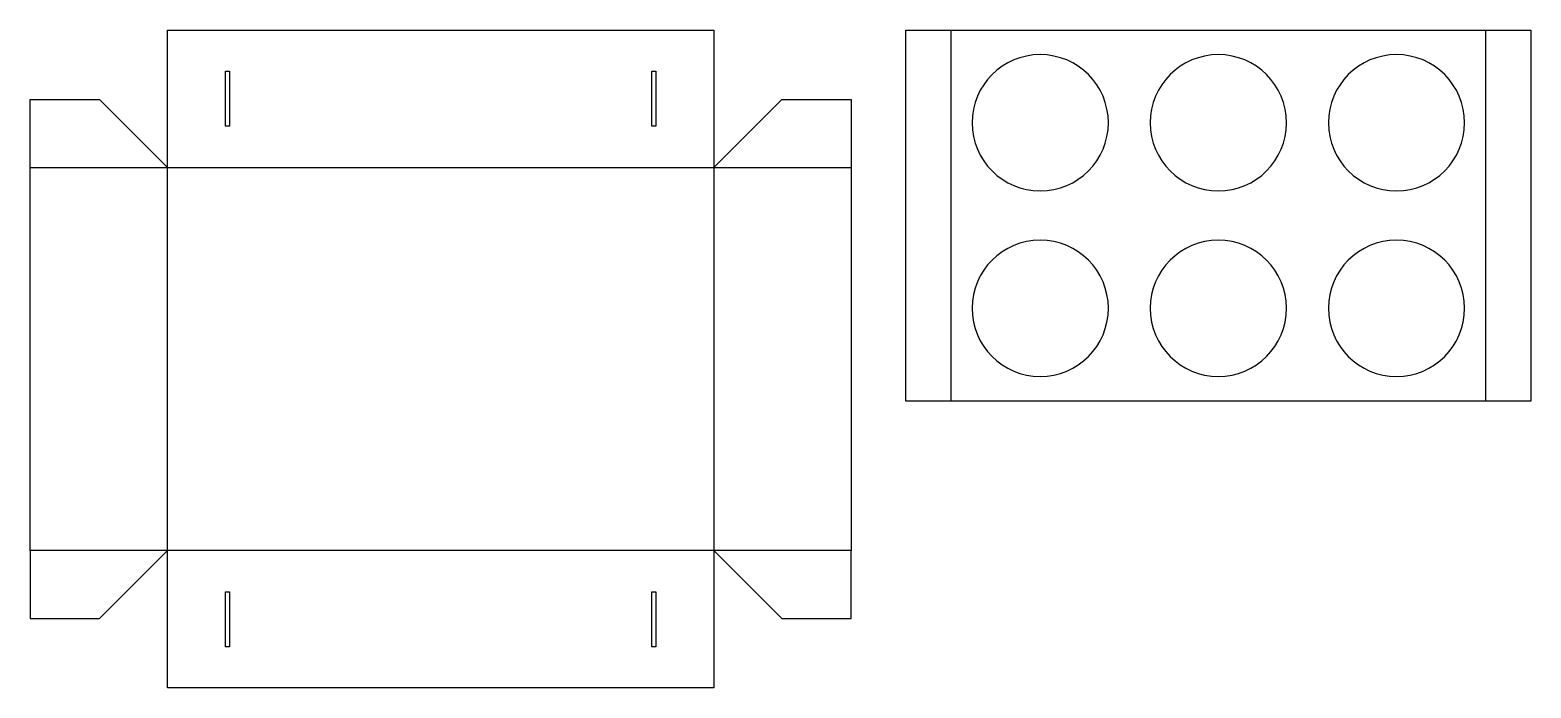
# Model space of a CAD drawing. Header units: millimetres. Extents: x 0 to 551, y 0 to 241.
import ezdxf

# ---------------------------------------------------------------- set-up
doc = ezdxf.new("R2010")
doc.units = ezdxf.units.MM
doc.layers.add('CREASE', color=5, linetype='CONTINUOUS')
doc.layers.add('CUT', color=1, linetype='CONTINUOUS')

msp = doc.modelspace()

# ---------------------------------------------------------------- linework, layer by layer
at = {"layer": 'CREASE'}
for p, q in [((338.017, 105.25), (338.017, 241.35)), ((534.117, 241.35), (534.117, 105.25)), ((0, 190.9), (50.45, 190.9)), ((50.45, 190.9), (250.9, 190.9)), ((50.45, 50.45), (50.45, 190.9)), ((250.9, 190.9), (250.9, 50.45)), ((250.9, 190.9), (301.35, 190.9)), ((50.45, 50.45), (0, 50.45)), ((250.9, 50.45), (50.45, 50.45)), ((301.35, 50.45), (250.9, 50.45))]:
    msp.add_line(p, q, dxfattribs=at)
at = {"layer": 'CUT'}
for p, q in [((50.45, 241.35), (250.9, 241.35)), ((50.45, 190.9), (50.45, 241.35)), ((250.9, 241.35), (250.9, 190.9)), ((321.35, 241.35), (338.017, 241.35)), ((321.35, 105.25), (321.35, 241.35)), ((338.017, 241.35), (534.117, 241.35)), ((534.117, 241.35), (550.783, 241.35)), ((550.783, 241.35), (550.783, 105.25)), ((71.7, 226.215), (73.2, 226.215)), ((71.7, 206.035), (71.7, 226.215)), ((73.2, 226.215), (73.2, 206.035)), ((228.15, 226.215), (229.65, 226.215)), ((228.15, 206.035), (228.15, 226.215)), ((229.65, 226.215), (229.65, 206.035)), ((0, 190.9), (0, 215.9)), ((0, 215.9), (25.45, 215.9)), ((25.45, 215.9), (50.45, 190.9)), ((250.9, 190.9), (275.9, 215.9)), ((275.9, 215.9), (301.35, 215.9)), ((301.35, 215.9), (301.35, 190.9)), ((73.2, 206.035), (71.7, 206.035)), ((229.65, 206.035), (228.15, 206.035)), ((0, 50.45), (0, 190.9)), ((301.35, 190.9), (301.35, 50.45)), ((338.017, 105.25), (321.35, 105.25)), ((534.117, 105.25), (338.017, 105.25)), ((550.783, 105.25), (534.117, 105.25)), ((0, 50.45), (0, 25.45)), ((25.45, 25.45), (50.45, 50.45)), ((50.45, 0), (50.45, 50.45)), ((250.9, 50.45), (250.9, 0)), ((250.9, 50.45), (275.9, 25.45)), ((301.35, 25.45), (301.35, 50.45)), ((71.7, 35.315), (73.2, 35.315)), ((71.7, 15.135), (71.7, 35.315)), ((73.2, 35.315), (73.2, 15.135)), ((228.15, 35.315), (229.65, 35.315)), ((228.15, 15.135), (228.15, 35.315)), ((229.65, 35.315), (229.65, 15.135)), ((0, 25.45), (25.45, 25.45)), ((275.9, 25.45), (301.35, 25.45)), ((73.2, 15.135), (71.7, 15.135)), ((229.65, 15.135), (228.15, 15.135)), ((250.9, 0), (50.45, 0))]:
    msp.add_line(p, q, dxfattribs=at)
for centre, start, end in [((370.7, 207.325), 90, 180), ((370.7, 207.325), 0, 90), ((436.067, 207.325), 90, 180), ((436.067, 207.325), 0, 90), ((501.433, 207.325), 90, 180), ((501.433, 207.325), 0, 90), ((370.7, 207.325), 180, 270), ((370.7, 207.325), 270, 0), ((436.067, 207.325), 180, 270), ((436.067, 207.325), 270, 0), ((501.433, 207.325), 180, 270), ((501.433, 207.325), 270, 0), ((370.7, 139.275), 90, 180), ((370.7, 139.275), 0, 90), ((436.067, 139.275), 90, 180), ((436.067, 139.275), 0, 90), ((501.433, 139.275), 90, 180), ((501.433, 139.275), 0, 90), ((370.7, 139.275), 180, 270), ((370.7, 139.275), 270, 0), ((436.067, 139.275), 180, 270), ((436.067, 139.275), 270, 0), ((501.433, 139.275), 180, 270), ((501.433, 139.275), 270, 0)]:
    msp.add_arc(centre, 25, start, end, dxfattribs=at)

doc.saveas('drawing.dxf')
